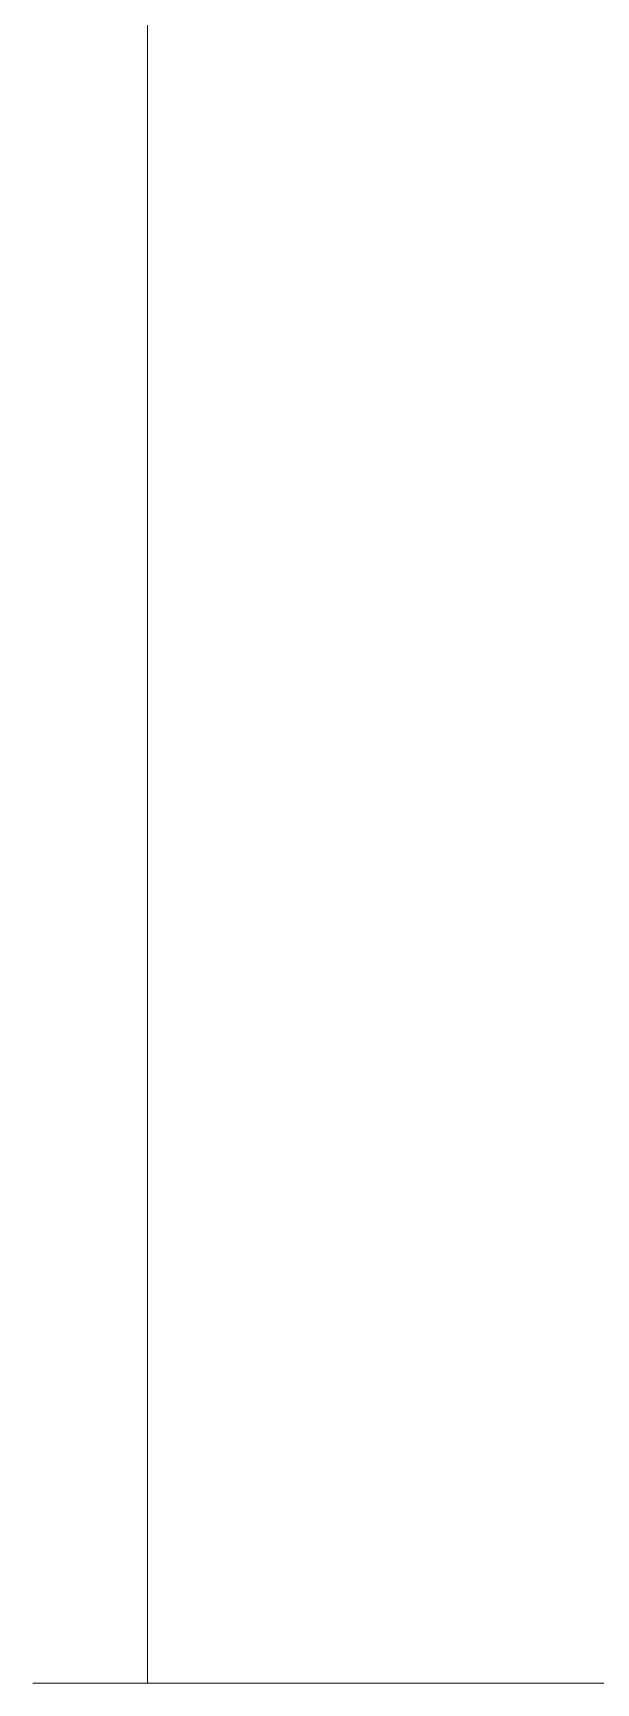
# Model space of a CAD drawing. Header units: millimetres. Extents: x -22227 to 20164, y 15335 to 61747.
# Drawn here: x -8431 to -8260, y 60747 to 61247 of the extents above; entities that cross this region are included whole.
import ezdxf

# ---------------------------------------------------------------- set-up
doc = ezdxf.new("R2010")
doc.units = ezdxf.units.MM
doc.layers.add('M-EQPM', color=7, linetype='Continuous', lineweight=5)

# ---------------------------------------------------------------- blocks, each defined once
blk = doc.blocks.new('DanNong_VRV_1 QUẠT - OD-A-12_1-2147179-MẶT BẰNG BỐ TRÍ THIẾT BỊ')
at = {"layer": 'M-EQPM'}
for p, q in [((-525, -311.78), (-525, 688.22)), ((-525, -311.78), (-525, 688.22)), ((-525, -273.58), (-525, 616.52)), ((-525, 38.44), (-525, 616.52)), ((-525, 38.44), (-525, 28.44)), ((-525, 28.44), (-525, 38.44)), ((-525, 38.44), (-525, 28.44)), ((-525, 28.44), (-525, 38.44)), ((-525, 28.44), (-525, 14.01)), ((-525, 28.44), (-525, 14.01)), ((-525, 28.44), (-525, 14.01)), ((-525, 28.44), (-525, 14.01)), ((-525, 5.44), (-525, 0.44)), ((-525, 5.44), (-525, 0.44)), ((-525, 5.44), (-525, 0.44)), ((-525, 5.44), (-525, 0.44)), ((-525, 5.44), (-525, 0.44)), ((-525, 5.44), (-525, 0.44)), ((-525, 5.44), (-525, 0.44)), ((-525, 5.44), (-525, 0.44)), ((-525, 5.44), (-525, 0.44)), ((-525, 5.44), (-525, 0.44)), ((-525, -239.56), (-525, 0.44)), ((-525, 0.44), (-525, -239.56)), ((-525, -239.56), (-525, 0.44)), ((-525, 0.44), (-525, -239.56)), ((-525, -239.56), (-525, 0.44)), ((-525, 0.44), (-525, -239.56)), ((-525, -239.56), (-525, 0.44)), ((-525, 0.44), (-525, -239.56)), ((-525, 0.44), (-525, -4.56)), ((-525, -239.56), (-525, 0.44)), ((-525, 0.44), (-525, -239.56)), ((-525, -239.56), (-525, 0.44)), ((-525, 0.44), (-525, -239.56)), ((-525, -239.56), (-525, 0.44)), ((-525, 0.44), (-525, -239.56)), ((-525, -239.56), (-525, 0.44)), ((-525, 0.44), (-525, -239.56)), ((-525, -239.56), (-525, 0.44)), ((-525, 0.44), (-525, -239.56)), ((-525, -239.56), (-525, 0.44)), ((-525, 0.44), (-525, -239.56)), ((-525, -190.21), (-525, -4.56)), ((-525, -4.56), (-525, -190.21)), ((-525, -127.9), (-525, -158.22)), ((-525, -190.21), (-525, -195.21)), ((-525, -239.27), (-525, -267.1)), ((-525, -239.27), (-525, -267.1)), ((-525, -239.29), (-525, -267.07)), ((-525, -239.29), (-525, -267.07)), ((-525, -239.29), (-525, -267.07)), ((-525, -239.29), (-525, -267.07)), ((-525, -239.56), (-525, -244.56)), ((-525, -239.56), (-525, -244.56)), ((-525, -239.56), (-525, -244.56)), ((-525, -239.56), (-525, -244.56)), ((-525, -239.56), (-525, -244.56)), ((-525, -239.56), (-525, -244.56)), ((-525, -239.56), (-525, -244.56)), ((-525, -239.56), (-525, -244.56)), ((-525, -239.56), (-525, -244.56)), ((-525, -239.56), (-525, -244.56)), ((-525, -244.13), (-525, -241.71)), ((-525, -252.71), (-525, -261.71)), ((-525, -252.71), (-525, -261.71)), ((-550.11, -311.78), (-559.7, -311.78)), ((-444.61, -311.78), (-551.61, -311.78)), ((-551.61, -311.78), (-516.96, -311.78)), ((-550.11, -311.78), (-540.53, -311.78)), ((-525, -311.78), (655, -311.78)), ((655, -311.78), (-525, -311.78)), ((-516.96, -311.78), (-444.63, -311.78)), ((-498.45, -311.78), (-513.84, -311.78)), ((-508.64, -311.78), (485.5, -311.78)), ((-498.45, -311.78), (-483.06, -311.78)), ((-481.21, -311.78), (585, -311.78)), ((-12.64, -311.78), (-481.21, -311.78)), ((-481.21, -311.78), (-12.64, -311.78)), ((-479.91, -311.78), (-276.36, -311.78)), ((-479.91, -311.78), (-463.14, -311.78)), ((-478.93, -311.78), (-451.15, -311.78)), ((-478.93, -311.78), (-451.15, -311.78)), ((-478.93, -311.78), (-451.15, -311.78)), ((-478.93, -311.78), (-451.15, -311.78)), ((-478.93, -311.78), (-451.15, -311.78)), ((-478.93, -311.78), (-451.15, -311.78)), ((-293.14, -311.78), (-463.14, -311.78)), ((-422.03, -311.78), (-383.93, -311.78)), ((-402.64, -311.78), (-417.64, -311.78)), ((-402.64, -311.78), (-417.64, -311.78)), ((-402.64, -311.78), (-287.98, -311.78)), ((-287.98, -311.78), (-402.64, -311.78)), ((-392.46, -311.78), (-325.93, -311.78)), ((-392.46, -311.78), (-325.93, -311.78)), ((-392.08, -311.78), (-387.08, -311.78))]:
    blk.add_line(p, q, dxfattribs=at)
blk = doc.blocks.new('DanNong_VRV_1 QUẠT - OD-A-12_1-V166-MẶT BẰNG BỐ TRÍ THIẾT BỊ')
at = {"layer": 'M-EQPM'}
for p, q in [((-525, -311.78), (-525, 688.22)), ((-525, -311.78), (-525, 688.22)), ((-525, -273.58), (-525, 616.52)), ((-525, 38.44), (-525, 616.52)), ((-525, 38.44), (-525, 28.44)), ((-525, 28.44), (-525, 38.44)), ((-525, 38.44), (-525, 28.44)), ((-525, 28.44), (-525, 38.44)), ((-525, 28.44), (-525, 14.01)), ((-525, 28.44), (-525, 14.01)), ((-525, 28.44), (-525, 14.01)), ((-525, 28.44), (-525, 14.01)), ((-525, 5.44), (-525, 0.44)), ((-525, 5.44), (-525, 0.44)), ((-525, 5.44), (-525, 0.44)), ((-525, 5.44), (-525, 0.44)), ((-525, 5.44), (-525, 0.44)), ((-525, 5.44), (-525, 0.44)), ((-525, 5.44), (-525, 0.44)), ((-525, 5.44), (-525, 0.44)), ((-525, 5.44), (-525, 0.44)), ((-525, 5.44), (-525, 0.44)), ((-525, -239.56), (-525, 0.44)), ((-525, 0.44), (-525, -239.56)), ((-525, -239.56), (-525, 0.44)), ((-525, 0.44), (-525, -239.56)), ((-525, -239.56), (-525, 0.44)), ((-525, 0.44), (-525, -239.56)), ((-525, -239.56), (-525, 0.44)), ((-525, 0.44), (-525, -239.56)), ((-525, 0.44), (-525, -4.56)), ((-525, -239.56), (-525, 0.44)), ((-525, 0.44), (-525, -239.56)), ((-525, -239.56), (-525, 0.44)), ((-525, 0.44), (-525, -239.56)), ((-525, -239.56), (-525, 0.44)), ((-525, 0.44), (-525, -239.56)), ((-525, -239.56), (-525, 0.44)), ((-525, 0.44), (-525, -239.56)), ((-525, -239.56), (-525, 0.44)), ((-525, 0.44), (-525, -239.56)), ((-525, -239.56), (-525, 0.44)), ((-525, 0.44), (-525, -239.56)), ((-525, -190.21), (-525, -4.56)), ((-525, -4.56), (-525, -190.21)), ((-525, -127.9), (-525, -158.22)), ((-525, -190.21), (-525, -195.21)), ((-525, -239.27), (-525, -267.1)), ((-525, -239.27), (-525, -267.1)), ((-525, -239.29), (-525, -267.07)), ((-525, -239.29), (-525, -267.07)), ((-525, -239.29), (-525, -267.07)), ((-525, -239.29), (-525, -267.07)), ((-525, -239.56), (-525, -244.56)), ((-525, -239.56), (-525, -244.56)), ((-525, -239.56), (-525, -244.56)), ((-525, -239.56), (-525, -244.56)), ((-525, -239.56), (-525, -244.56)), ((-525, -239.56), (-525, -244.56)), ((-525, -239.56), (-525, -244.56)), ((-525, -239.56), (-525, -244.56)), ((-525, -239.56), (-525, -244.56)), ((-525, -239.56), (-525, -244.56)), ((-525, -244.13), (-525, -241.71)), ((-525, -252.71), (-525, -261.71)), ((-525, -252.71), (-525, -261.71)), ((-550.11, -311.78), (-559.7, -311.78)), ((-444.61, -311.78), (-551.61, -311.78)), ((-551.61, -311.78), (-516.96, -311.78)), ((-550.11, -311.78), (-540.53, -311.78)), ((-525, -311.78), (655, -311.78)), ((655, -311.78), (-525, -311.78)), ((-516.96, -311.78), (-444.63, -311.78)), ((-498.45, -311.78), (-513.84, -311.78)), ((-508.64, -311.78), (485.5, -311.78)), ((-498.45, -311.78), (-483.06, -311.78)), ((-481.21, -311.78), (585, -311.78)), ((-12.64, -311.78), (-481.21, -311.78)), ((-481.21, -311.78), (-12.64, -311.78)), ((-479.91, -311.78), (-276.36, -311.78)), ((-479.91, -311.78), (-463.14, -311.78)), ((-478.93, -311.78), (-451.15, -311.78)), ((-478.93, -311.78), (-451.15, -311.78)), ((-478.93, -311.78), (-451.15, -311.78)), ((-478.93, -311.78), (-451.15, -311.78)), ((-478.93, -311.78), (-451.15, -311.78)), ((-478.93, -311.78), (-451.15, -311.78)), ((-293.14, -311.78), (-463.14, -311.78)), ((-422.03, -311.78), (-383.93, -311.78)), ((-402.64, -311.78), (-417.64, -311.78)), ((-402.64, -311.78), (-417.64, -311.78)), ((-402.64, -311.78), (-287.98, -311.78)), ((-287.98, -311.78), (-402.64, -311.78)), ((-392.46, -311.78), (-325.93, -311.78)), ((-392.46, -311.78), (-325.93, -311.78)), ((-392.08, -311.78), (-387.08, -311.78))]:
    blk.add_line(p, q, dxfattribs=at)
blk = doc.blocks.new('DanNong_VRV_1 QUẠT - OD-A-12_1-V175-MẶT BẰNG BỐ TRÍ THIẾT BỊ')
at = {"layer": 'M-EQPM'}
for p, q in [((-525, -311.78), (-525, 688.22)), ((-525, -311.78), (-525, 688.22)), ((-525, -311.78), (-525, 688.22)), ((-525, -311.78), (-525, 688.22)), ((-525, -273.58), (-525, 616.52)), ((-525, 38.44), (-525, 616.52)), ((-525, -273.58), (-525, 616.52)), ((-525, 38.44), (-525, 616.52)), ((-525, 38.44), (-525, 28.44)), ((-525, 28.44), (-525, 38.44)), ((-525, 38.44), (-525, 28.44)), ((-525, 28.44), (-525, 38.44)), ((-525, 38.44), (-525, 28.44)), ((-525, 28.44), (-525, 38.44)), ((-525, 38.44), (-525, 28.44)), ((-525, 28.44), (-525, 38.44)), ((-525, 28.44), (-525, 14.01)), ((-525, 28.44), (-525, 14.01)), ((-525, 28.44), (-525, 14.01)), ((-525, 28.44), (-525, 14.01)), ((-525, 28.44), (-525, 14.01)), ((-525, 28.44), (-525, 14.01)), ((-525, 28.44), (-525, 14.01)), ((-525, 28.44), (-525, 14.01)), ((-525, 5.44), (-525, 0.44)), ((-525, 5.44), (-525, 0.44)), ((-525, 5.44), (-525, 0.44)), ((-525, 5.44), (-525, 0.44)), ((-525, 5.44), (-525, 0.44)), ((-525, 5.44), (-525, 0.44)), ((-525, 5.44), (-525, 0.44)), ((-525, 5.44), (-525, 0.44)), ((-525, 5.44), (-525, 0.44)), ((-525, 5.44), (-525, 0.44)), ((-525, 5.44), (-525, 0.44)), ((-525, 5.44), (-525, 0.44)), ((-525, 5.44), (-525, 0.44)), ((-525, 5.44), (-525, 0.44)), ((-525, 5.44), (-525, 0.44)), ((-525, 5.44), (-525, 0.44)), ((-525, 5.44), (-525, 0.44)), ((-525, 5.44), (-525, 0.44)), ((-525, 5.44), (-525, 0.44)), ((-525, 5.44), (-525, 0.44)), ((-525, -239.56), (-525, 0.44)), ((-525, 0.44), (-525, -239.56)), ((-525, -239.56), (-525, 0.44)), ((-525, 0.44), (-525, -239.56)), ((-525, -239.56), (-525, 0.44)), ((-525, 0.44), (-525, -239.56)), ((-525, -239.56), (-525, 0.44)), ((-525, 0.44), (-525, -239.56)), ((-525, 0.44), (-525, -4.56)), ((-525, -239.56), (-525, 0.44)), ((-525, 0.44), (-525, -239.56)), ((-525, -239.56), (-525, 0.44)), ((-525, 0.44), (-525, -239.56)), ((-525, -239.56), (-525, 0.44)), ((-525, 0.44), (-525, -239.56)), ((-525, -239.56), (-525, 0.44)), ((-525, 0.44), (-525, -239.56)), ((-525, -239.56), (-525, 0.44)), ((-525, 0.44), (-525, -239.56)), ((-525, -239.56), (-525, 0.44)), ((-525, 0.44), (-525, -239.56)), ((-525, -239.56), (-525, 0.44)), ((-525, 0.44), (-525, -239.56)), ((-525, -239.56), (-525, 0.44)), ((-525, 0.44), (-525, -239.56)), ((-525, -239.56), (-525, 0.44)), ((-525, 0.44), (-525, -239.56)), ((-525, -239.56), (-525, 0.44)), ((-525, 0.44), (-525, -239.56)), ((-525, 0.44), (-525, -4.56)), ((-525, -239.56), (-525, 0.44)), ((-525, 0.44), (-525, -239.56)), ((-525, -239.56), (-525, 0.44)), ((-525, 0.44), (-525, -239.56)), ((-525, -239.56), (-525, 0.44)), ((-525, 0.44), (-525, -239.56)), ((-525, -239.56), (-525, 0.44)), ((-525, 0.44), (-525, -239.56)), ((-525, -239.56), (-525, 0.44)), ((-525, 0.44), (-525, -239.56)), ((-525, -239.56), (-525, 0.44)), ((-525, 0.44), (-525, -239.56)), ((-525, -190.21), (-525, -4.56)), ((-525, -4.56), (-525, -190.21)), ((-525, -190.21), (-525, -4.56)), ((-525, -4.56), (-525, -190.21)), ((-525, -127.9), (-525, -158.22)), ((-525, -127.9), (-525, -158.22)), ((-525, -190.21), (-525, -195.21)), ((-525, -190.21), (-525, -195.21)), ((-525, -239.27), (-525, -267.1)), ((-525, -239.27), (-525, -267.1)), ((-525, -239.27), (-525, -267.1)), ((-525, -239.27), (-525, -267.1)), ((-525, -239.29), (-525, -267.07)), ((-525, -239.29), (-525, -267.07)), ((-525, -239.29), (-525, -267.07)), ((-525, -239.29), (-525, -267.07)), ((-525, -239.29), (-525, -267.07)), ((-525, -239.29), (-525, -267.07)), ((-525, -239.29), (-525, -267.07)), ((-525, -239.29), (-525, -267.07)), ((-525, -239.56), (-525, -244.56)), ((-525, -239.56), (-525, -244.56)), ((-525, -239.56), (-525, -244.56)), ((-525, -239.56), (-525, -244.56)), ((-525, -239.56), (-525, -244.56)), ((-525, -239.56), (-525, -244.56)), ((-525, -239.56), (-525, -244.56)), ((-525, -239.56), (-525, -244.56)), ((-525, -239.56), (-525, -244.56)), ((-525, -239.56), (-525, -244.56)), ((-525, -239.56), (-525, -244.56)), ((-525, -239.56), (-525, -244.56)), ((-525, -239.56), (-525, -244.56)), ((-525, -239.56), (-525, -244.56)), ((-525, -239.56), (-525, -244.56)), ((-525, -239.56), (-525, -244.56)), ((-525, -239.56), (-525, -244.56)), ((-525, -239.56), (-525, -244.56)), ((-525, -239.56), (-525, -244.56)), ((-525, -239.56), (-525, -244.56)), ((-525, -244.13), (-525, -241.71)), ((-525, -244.13), (-525, -241.71)), ((-525, -252.71), (-525, -261.71)), ((-525, -252.71), (-525, -261.71)), ((-525, -252.71), (-525, -261.71)), ((-525, -252.71), (-525, -261.71)), ((-550.11, -311.78), (-559.7, -311.78)), ((-550.11, -311.78), (-559.7, -311.78)), ((-444.61, -311.78), (-551.61, -311.78)), ((-551.61, -311.78), (-516.96, -311.78)), ((-444.61, -311.78), (-551.61, -311.78)), ((-551.61, -311.78), (-516.96, -311.78)), ((-550.11, -311.78), (-540.53, -311.78)), ((-550.11, -311.78), (-540.53, -311.78)), ((-525, -311.78), (655, -311.78)), ((655, -311.78), (-525, -311.78)), ((-525, -311.78), (655, -311.78)), ((655, -311.78), (-525, -311.78)), ((-516.96, -311.78), (-444.63, -311.78)), ((-516.96, -311.78), (-444.63, -311.78)), ((-498.45, -311.78), (-513.84, -311.78)), ((-498.45, -311.78), (-513.84, -311.78)), ((-508.64, -311.78), (485.5, -311.78)), ((-508.64, -311.78), (485.5, -311.78)), ((-498.45, -311.78), (-483.06, -311.78)), ((-498.45, -311.78), (-483.06, -311.78)), ((-481.21, -311.78), (585, -311.78)), ((-12.64, -311.78), (-481.21, -311.78)), ((-481.21, -311.78), (-12.64, -311.78)), ((-481.21, -311.78), (585, -311.78)), ((-12.64, -311.78), (-481.21, -311.78)), ((-481.21, -311.78), (-12.64, -311.78)), ((-479.91, -311.78), (-276.36, -311.78)), ((-479.91, -311.78), (-463.14, -311.78)), ((-479.91, -311.78), (-276.36, -311.78)), ((-479.91, -311.78), (-463.14, -311.78)), ((-478.93, -311.78), (-451.15, -311.78)), ((-478.93, -311.78), (-451.15, -311.78)), ((-478.93, -311.78), (-451.15, -311.78)), ((-478.93, -311.78), (-451.15, -311.78)), ((-478.93, -311.78), (-451.15, -311.78)), ((-478.93, -311.78), (-451.15, -311.78)), ((-478.93, -311.78), (-451.15, -311.78)), ((-478.93, -311.78), (-451.15, -311.78)), ((-478.93, -311.78), (-451.15, -311.78)), ((-478.93, -311.78), (-451.15, -311.78)), ((-478.93, -311.78), (-451.15, -311.78)), ((-478.93, -311.78), (-451.15, -311.78)), ((-293.14, -311.78), (-463.14, -311.78)), ((-293.14, -311.78), (-463.14, -311.78)), ((-422.03, -311.78), (-383.93, -311.78)), ((-422.03, -311.78), (-383.93, -311.78)), ((-402.64, -311.78), (-417.64, -311.78)), ((-402.64, -311.78), (-417.64, -311.78)), ((-402.64, -311.78), (-417.64, -311.78)), ((-402.64, -311.78), (-417.64, -311.78)), ((-402.64, -311.78), (-287.98, -311.78)), ((-287.98, -311.78), (-402.64, -311.78)), ((-402.64, -311.78), (-287.98, -311.78)), ((-287.98, -311.78), (-402.64, -311.78)), ((-392.46, -311.78), (-325.93, -311.78)), ((-392.46, -311.78), (-325.93, -311.78)), ((-392.46, -311.78), (-325.93, -311.78)), ((-392.46, -311.78), (-325.93, -311.78)), ((-392.08, -311.78), (-387.08, -311.78)), ((-392.08, -311.78), (-387.08, -311.78))]:
    blk.add_line(p, q, dxfattribs=at)
blk = doc.blocks.new('DanNong_VRV_1 QUẠT - OD-A-12_1-V180-MẶT BẰNG BỐ TRÍ THIẾT BỊ')
at = {"layer": 'M-EQPM'}
for p, q in [((-525, -311.78), (-525, 688.22)), ((-525, -311.78), (-525, 688.22)), ((-525, -311.78), (-525, 688.22)), ((-525, -311.78), (-525, 688.22)), ((-525, -273.58), (-525, 616.52)), ((-525, 38.44), (-525, 616.52)), ((-525, -273.58), (-525, 616.52)), ((-525, 38.44), (-525, 616.52)), ((-525, 38.44), (-525, 28.44)), ((-525, 28.44), (-525, 38.44)), ((-525, 38.44), (-525, 28.44)), ((-525, 28.44), (-525, 38.44)), ((-525, 38.44), (-525, 28.44)), ((-525, 28.44), (-525, 38.44)), ((-525, 38.44), (-525, 28.44)), ((-525, 28.44), (-525, 38.44)), ((-525, 28.44), (-525, 14.01)), ((-525, 28.44), (-525, 14.01)), ((-525, 28.44), (-525, 14.01)), ((-525, 28.44), (-525, 14.01)), ((-525, 28.44), (-525, 14.01)), ((-525, 28.44), (-525, 14.01)), ((-525, 28.44), (-525, 14.01)), ((-525, 28.44), (-525, 14.01)), ((-525, 5.44), (-525, 0.44)), ((-525, 5.44), (-525, 0.44)), ((-525, 5.44), (-525, 0.44)), ((-525, 5.44), (-525, 0.44)), ((-525, 5.44), (-525, 0.44)), ((-525, 5.44), (-525, 0.44)), ((-525, 5.44), (-525, 0.44)), ((-525, 5.44), (-525, 0.44)), ((-525, 5.44), (-525, 0.44)), ((-525, 5.44), (-525, 0.44)), ((-525, 5.44), (-525, 0.44)), ((-525, 5.44), (-525, 0.44)), ((-525, 5.44), (-525, 0.44)), ((-525, 5.44), (-525, 0.44)), ((-525, 5.44), (-525, 0.44)), ((-525, 5.44), (-525, 0.44)), ((-525, 5.44), (-525, 0.44)), ((-525, 5.44), (-525, 0.44)), ((-525, 5.44), (-525, 0.44)), ((-525, 5.44), (-525, 0.44)), ((-525, -239.56), (-525, 0.44)), ((-525, 0.44), (-525, -239.56)), ((-525, -239.56), (-525, 0.44)), ((-525, 0.44), (-525, -239.56)), ((-525, -239.56), (-525, 0.44)), ((-525, 0.44), (-525, -239.56)), ((-525, -239.56), (-525, 0.44)), ((-525, 0.44), (-525, -239.56)), ((-525, 0.44), (-525, -4.56)), ((-525, -239.56), (-525, 0.44)), ((-525, 0.44), (-525, -239.56)), ((-525, -239.56), (-525, 0.44)), ((-525, 0.44), (-525, -239.56)), ((-525, -239.56), (-525, 0.44)), ((-525, 0.44), (-525, -239.56)), ((-525, -239.56), (-525, 0.44)), ((-525, 0.44), (-525, -239.56)), ((-525, -239.56), (-525, 0.44)), ((-525, 0.44), (-525, -239.56)), ((-525, -239.56), (-525, 0.44)), ((-525, 0.44), (-525, -239.56)), ((-525, -239.56), (-525, 0.44)), ((-525, 0.44), (-525, -239.56)), ((-525, -239.56), (-525, 0.44)), ((-525, 0.44), (-525, -239.56)), ((-525, -239.56), (-525, 0.44)), ((-525, 0.44), (-525, -239.56)), ((-525, -239.56), (-525, 0.44)), ((-525, 0.44), (-525, -239.56)), ((-525, 0.44), (-525, -4.56)), ((-525, -239.56), (-525, 0.44)), ((-525, 0.44), (-525, -239.56)), ((-525, -239.56), (-525, 0.44)), ((-525, 0.44), (-525, -239.56)), ((-525, -239.56), (-525, 0.44)), ((-525, 0.44), (-525, -239.56)), ((-525, -239.56), (-525, 0.44)), ((-525, 0.44), (-525, -239.56)), ((-525, -239.56), (-525, 0.44)), ((-525, 0.44), (-525, -239.56)), ((-525, -239.56), (-525, 0.44)), ((-525, 0.44), (-525, -239.56)), ((-525, -190.21), (-525, -4.56)), ((-525, -4.56), (-525, -190.21)), ((-525, -190.21), (-525, -4.56)), ((-525, -4.56), (-525, -190.21)), ((-525, -127.9), (-525, -158.22)), ((-525, -127.9), (-525, -158.22)), ((-525, -190.21), (-525, -195.21)), ((-525, -190.21), (-525, -195.21)), ((-525, -239.27), (-525, -267.1)), ((-525, -239.27), (-525, -267.1)), ((-525, -239.27), (-525, -267.1)), ((-525, -239.27), (-525, -267.1)), ((-525, -239.29), (-525, -267.07)), ((-525, -239.29), (-525, -267.07)), ((-525, -239.29), (-525, -267.07)), ((-525, -239.29), (-525, -267.07)), ((-525, -239.29), (-525, -267.07)), ((-525, -239.29), (-525, -267.07)), ((-525, -239.29), (-525, -267.07)), ((-525, -239.29), (-525, -267.07)), ((-525, -239.56), (-525, -244.56)), ((-525, -239.56), (-525, -244.56)), ((-525, -239.56), (-525, -244.56)), ((-525, -239.56), (-525, -244.56)), ((-525, -239.56), (-525, -244.56)), ((-525, -239.56), (-525, -244.56)), ((-525, -239.56), (-525, -244.56)), ((-525, -239.56), (-525, -244.56)), ((-525, -239.56), (-525, -244.56)), ((-525, -239.56), (-525, -244.56)), ((-525, -239.56), (-525, -244.56)), ((-525, -239.56), (-525, -244.56)), ((-525, -239.56), (-525, -244.56)), ((-525, -239.56), (-525, -244.56)), ((-525, -239.56), (-525, -244.56)), ((-525, -239.56), (-525, -244.56)), ((-525, -239.56), (-525, -244.56)), ((-525, -239.56), (-525, -244.56)), ((-525, -239.56), (-525, -244.56)), ((-525, -239.56), (-525, -244.56)), ((-525, -244.13), (-525, -241.71)), ((-525, -244.13), (-525, -241.71)), ((-525, -252.71), (-525, -261.71)), ((-525, -252.71), (-525, -261.71)), ((-525, -252.71), (-525, -261.71)), ((-525, -252.71), (-525, -261.71)), ((-550.11, -311.78), (-559.7, -311.78)), ((-550.11, -311.78), (-559.7, -311.78)), ((-444.61, -311.78), (-551.61, -311.78)), ((-551.61, -311.78), (-516.96, -311.78)), ((-444.61, -311.78), (-551.61, -311.78)), ((-551.61, -311.78), (-516.96, -311.78)), ((-550.11, -311.78), (-540.53, -311.78)), ((-550.11, -311.78), (-540.53, -311.78)), ((-525, -311.78), (655, -311.78)), ((655, -311.78), (-525, -311.78)), ((-525, -311.78), (655, -311.78)), ((655, -311.78), (-525, -311.78)), ((-516.96, -311.78), (-444.63, -311.78)), ((-516.96, -311.78), (-444.63, -311.78)), ((-498.45, -311.78), (-513.84, -311.78)), ((-498.45, -311.78), (-513.84, -311.78)), ((-508.64, -311.78), (485.5, -311.78)), ((-508.64, -311.78), (485.5, -311.78)), ((-498.45, -311.78), (-483.06, -311.78)), ((-498.45, -311.78), (-483.06, -311.78)), ((-481.21, -311.78), (585, -311.78)), ((-12.64, -311.78), (-481.21, -311.78)), ((-481.21, -311.78), (-12.64, -311.78)), ((-481.21, -311.78), (585, -311.78)), ((-12.64, -311.78), (-481.21, -311.78)), ((-481.21, -311.78), (-12.64, -311.78)), ((-479.91, -311.78), (-276.36, -311.78)), ((-479.91, -311.78), (-463.14, -311.78)), ((-479.91, -311.78), (-276.36, -311.78)), ((-479.91, -311.78), (-463.14, -311.78)), ((-478.93, -311.78), (-451.15, -311.78)), ((-478.93, -311.78), (-451.15, -311.78)), ((-478.93, -311.78), (-451.15, -311.78)), ((-478.93, -311.78), (-451.15, -311.78)), ((-478.93, -311.78), (-451.15, -311.78)), ((-478.93, -311.78), (-451.15, -311.78)), ((-478.93, -311.78), (-451.15, -311.78)), ((-478.93, -311.78), (-451.15, -311.78)), ((-478.93, -311.78), (-451.15, -311.78)), ((-478.93, -311.78), (-451.15, -311.78)), ((-478.93, -311.78), (-451.15, -311.78)), ((-478.93, -311.78), (-451.15, -311.78)), ((-293.14, -311.78), (-463.14, -311.78)), ((-293.14, -311.78), (-463.14, -311.78)), ((-422.03, -311.78), (-383.93, -311.78)), ((-422.03, -311.78), (-383.93, -311.78)), ((-402.64, -311.78), (-417.64, -311.78)), ((-402.64, -311.78), (-417.64, -311.78)), ((-402.64, -311.78), (-417.64, -311.78)), ((-402.64, -311.78), (-417.64, -311.78)), ((-402.64, -311.78), (-287.98, -311.78)), ((-287.98, -311.78), (-402.64, -311.78)), ((-402.64, -311.78), (-287.98, -311.78)), ((-287.98, -311.78), (-402.64, -311.78)), ((-392.46, -311.78), (-325.93, -311.78)), ((-392.46, -311.78), (-325.93, -311.78)), ((-392.46, -311.78), (-325.93, -311.78)), ((-392.46, -311.78), (-325.93, -311.78)), ((-392.08, -311.78), (-387.08, -311.78)), ((-392.08, -311.78), (-387.08, -311.78))]:
    blk.add_line(p, q, dxfattribs=at)
blk = doc.blocks.new('AK-SGS-M3-Hrvt_rvt-1-MẶT BẰNG BỐ TRÍ THIẾT BỊ')
at = {"layer": 'M-EQPM', "lineweight": 9}
for name in ['DanNong_VRV_1 QUẠT - OD-A-12_1-2147179-MẶT BẰNG BỐ TRÍ THIẾT BỊ', 'DanNong_VRV_1 QUẠT - OD-A-12_1-V166-MẶT BẰNG BỐ TRÍ THIẾT BỊ', 'DanNong_VRV_1 QUẠT - OD-A-12_1-V175-MẶT BẰNG BỐ TRÍ THIẾT BỊ', 'DanNong_VRV_1 QUẠT - OD-A-12_1-V180-MẶT BẰNG BỐ TRÍ THIẾT BỊ']:
    blk.add_blockref(name, (-7870.9, 61058.71), dxfattribs=at)

msp = doc.modelspace()

# ---------------------------------------------------------------- block references
at = {"lineweight": 5}
msp.add_blockref('AK-SGS-M3-Hrvt_rvt-1-MẶT BẰNG BỐ TRÍ THIẾT BỊ', (0, 0), dxfattribs=at)

doc.saveas('drawing.dxf')
